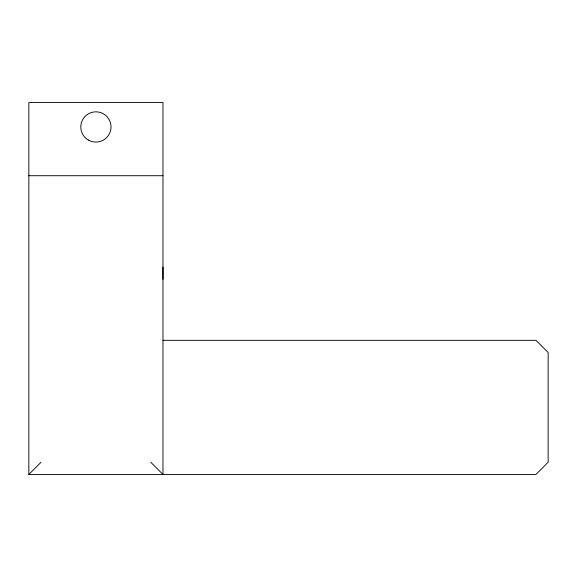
<?xml version="1.0" encoding="UTF-8"?>
<svg xmlns="http://www.w3.org/2000/svg" width="577" height="577" viewBox="0 0 577 577"><rect width="100%" height="100%" fill="white"/><g stroke="black" fill="none" stroke-linecap="round" stroke-linejoin="round"><path stroke-width="0.87" d="M162.974 340.322L535.961 340.322L548.15 352.511L548.15 462.249L535.961 474.438L28.85 474.438L28.85 102.562L162.974 102.562L162.974 474.438L150.777 462.249M28.85 474.438L41.039 462.249M28.85 175.718L162.974 175.718M162.974 267.165L162.974 279.355M88.353 140.038A15.117 15.117 0 0 0 111.029 126.947A15.117 15.117 0 0 0 88.353 113.849A15.117 15.117 0 0 0 88.353 140.038"/></g></svg>
